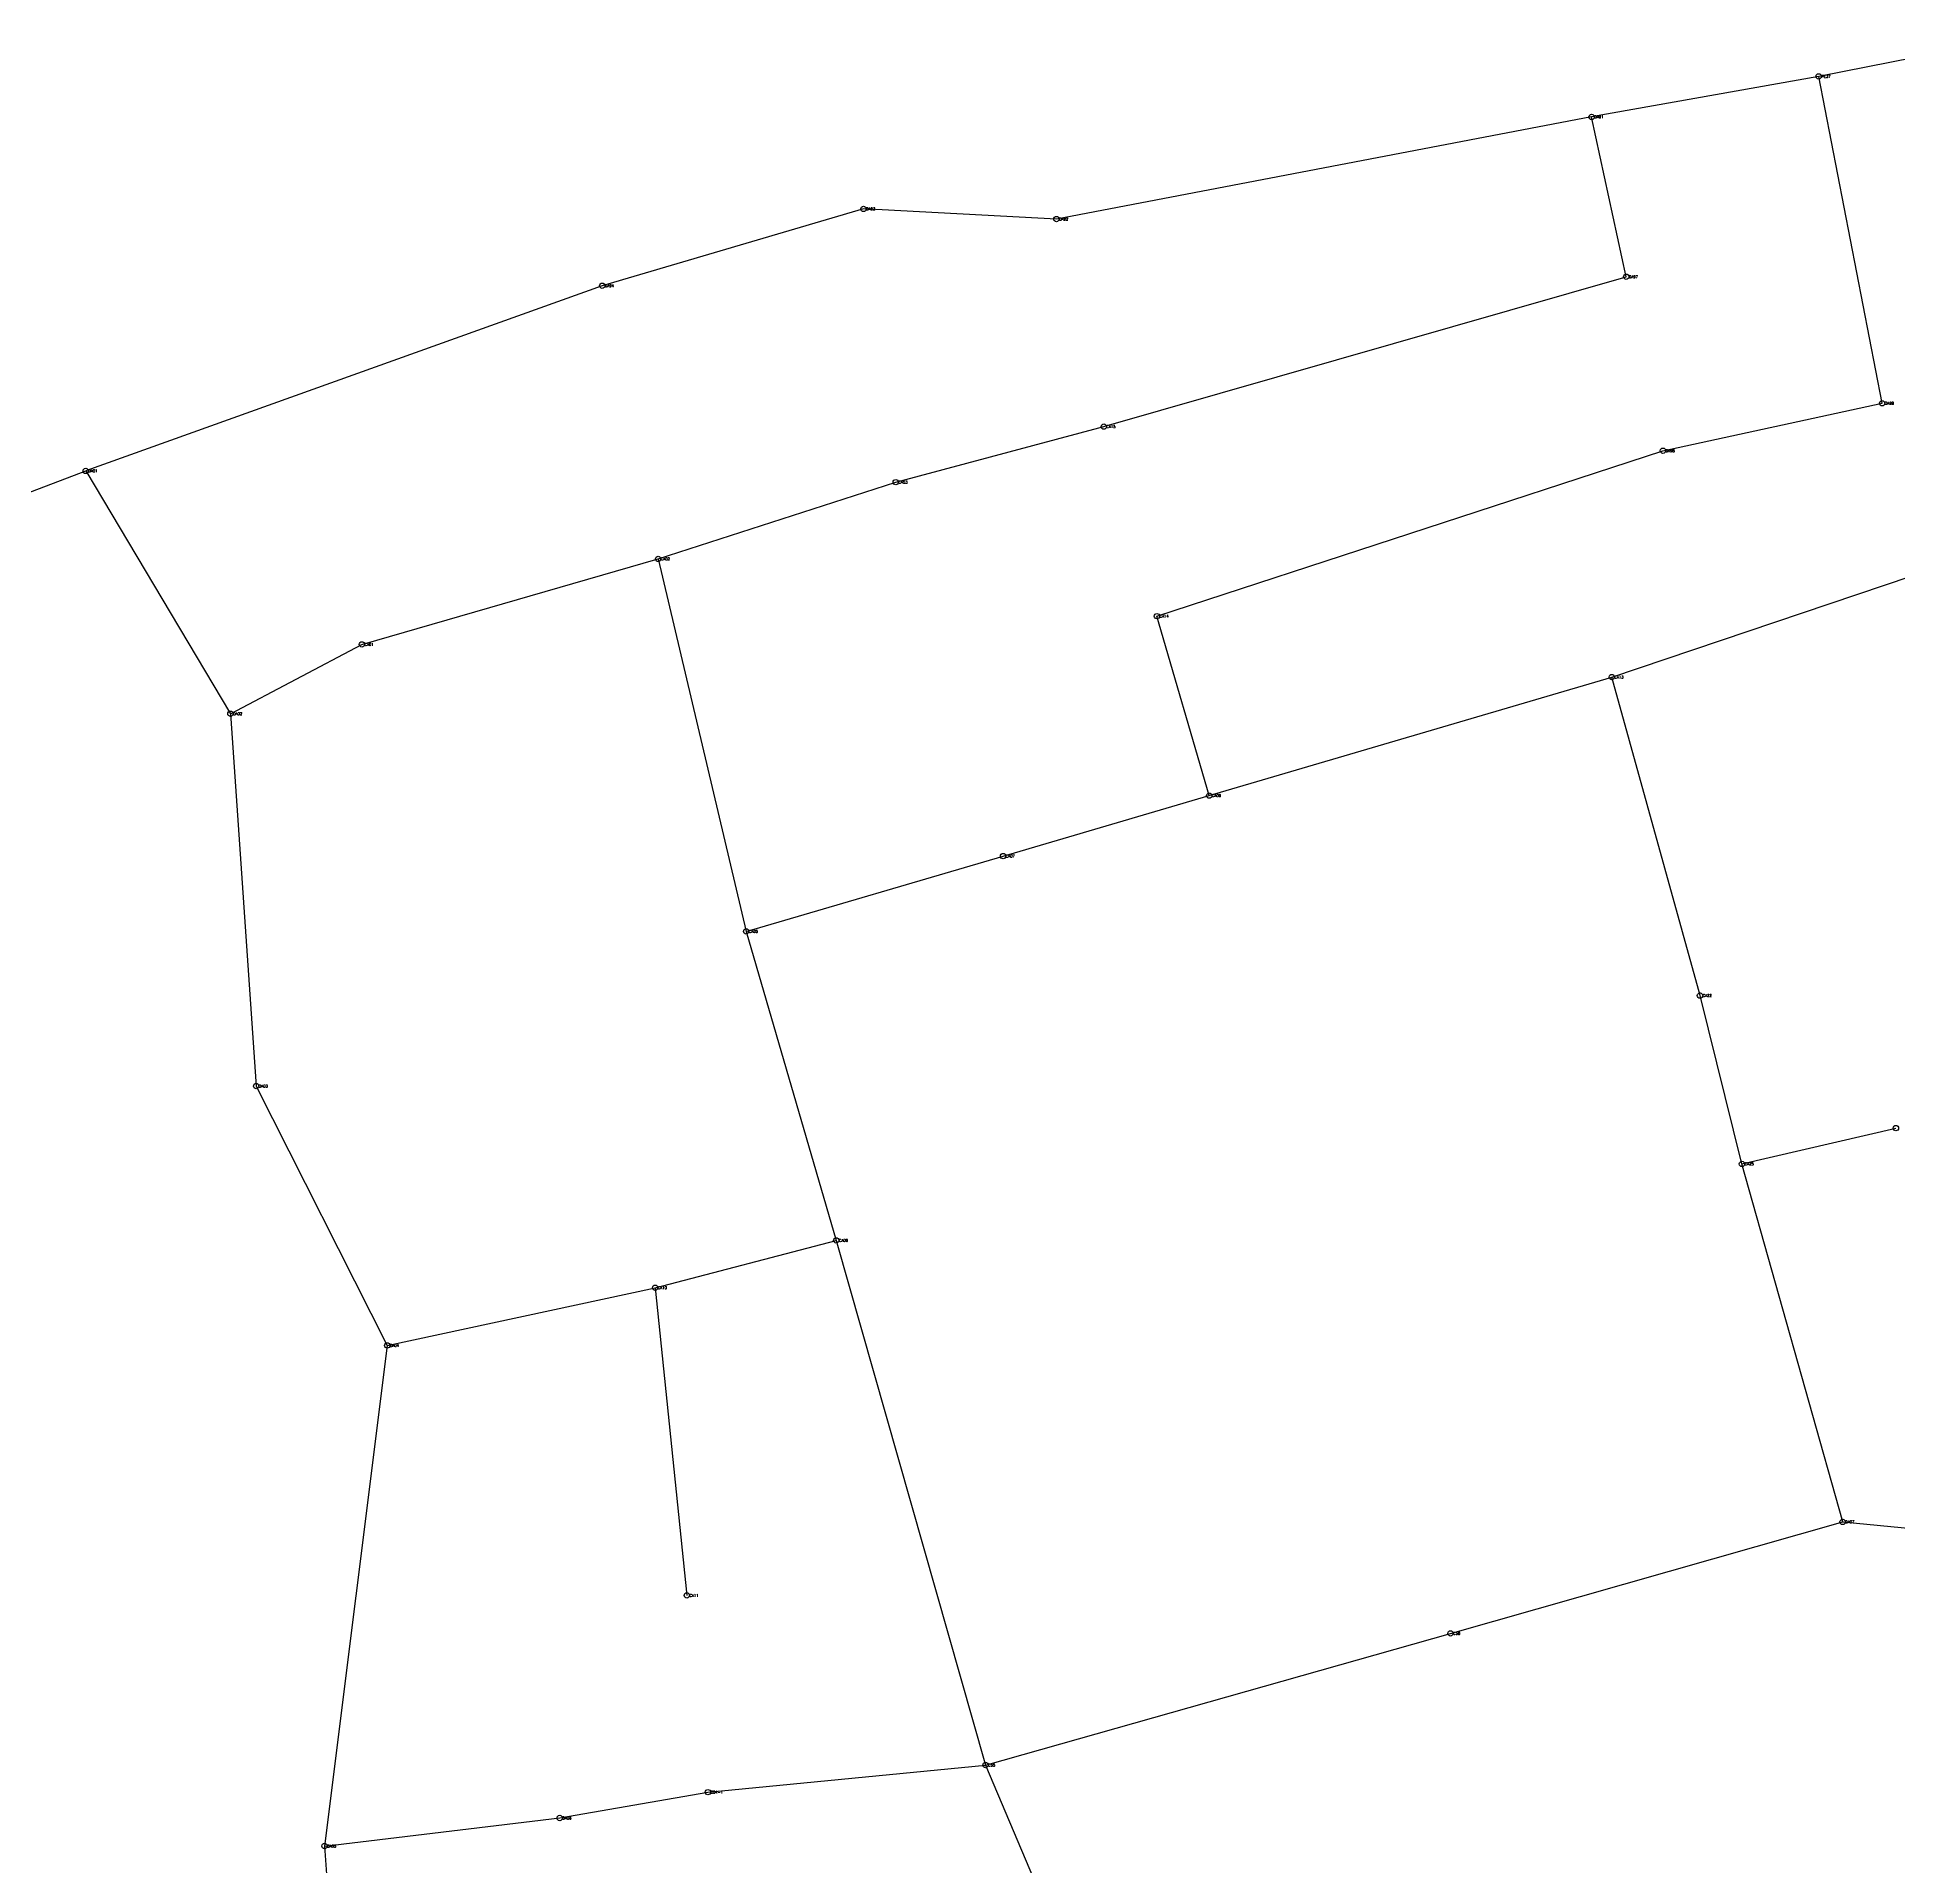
# Model space of a CAD drawing. Extents: x 166472 to 169408, y 2545118 to 2547192.
# Drawn here: x 167075 to 167771, y 2546470 to 2547155 of the extents above; entities that cross this region are included whole.
import ezdxf

# ---------------------------------------------------------------- set-up
doc = ezdxf.new("R2010")
doc.units = 0
doc.styles.get("Standard").update_dxf_attribs({"font": 'simplex'})

msp = doc.modelspace()

# ---------------------------------------------------------------- linework, layer by layer
at = {"color": 4}
for p, q in [((167815.699, 2547154.587), (167741.504, 2547139.954)), ((167741.504, 2547139.954), (167656.578, 2547124.767)), ((167765.252, 2547017.683), (167741.504, 2547139.954)), ((167656.578, 2547124.767), (167456.387, 2547086.573)), ((167669.512, 2547065.003), (167656.578, 2547124.767)), ((167384.209, 2547090.37), (167286.501, 2547061.639)), ((167456.387, 2547086.573), (167384.209, 2547090.37)), ((167474.106, 2547008.94), (167669.512, 2547065.003)), ((167286.501, 2547061.639), (167093.289, 2546992.387)), ((167683.252, 2546999.952), (167765.252, 2547017.683)), ((167396.287, 2546988.168), (167474.106, 2547008.94)), ((167493.959, 2546938.05), (167683.252, 2546999.952)), ((166473.488, 2546757.916), (167093.289, 2546992.387)), ((167093.289, 2546992.387), (167147.42, 2546901.568)), ((167307.412, 2546959.463), (167396.287, 2546988.168)), ((167196.603, 2546927.502), (167307.412, 2546959.463)), ((167307.412, 2546959.463), (167340.338, 2546820.167)), ((167664.127, 2546915.299), (167810.515, 2546964.65)), ((167513.552, 2546870.934), (167493.959, 2546938.05)), ((167147.42, 2546901.568), (167196.603, 2546927.502)), ((167513.552, 2546870.934), (167664.127, 2546915.299)), ((167697.103, 2546796.155), (167664.127, 2546915.299)), ((167147.42, 2546901.568), (167157.041, 2546762.298)), ((167436.423, 2546848.312), (167513.552, 2546870.934)), ((167340.338, 2546820.167), (167436.423, 2546848.312)), ((167340.338, 2546820.167), (167374.032, 2546704.596)), ((167712.809, 2546733.174), (167697.103, 2546796.155)), ((167157.041, 2546762.298), (167206.098, 2546665.294)), ((167712.809, 2546733.174), (167770.386, 2546746.582)), ((167750.468, 2546599.271), (167712.809, 2546733.174)), ((167306.284, 2546686.907), (167374.032, 2546704.596)), ((167374.032, 2546704.596), (167429.867, 2546508.359)), ((167206.098, 2546665.294), (167306.284, 2546686.907)), ((167306.284, 2546686.907), (167318.129, 2546571.811)), ((167206.098, 2546665.294), (167182.617, 2546478.074)), ((167603.792, 2546557.624), (167750.468, 2546599.271)), ((167750.468, 2546599.271), (167886.768, 2546586.324)), ((167429.867, 2546508.359), (167603.792, 2546557.624)), ((167326.017, 2546498.222), (167429.867, 2546508.359)), ((167429.867, 2546508.359), (167483.704, 2546381.265)), ((167270.581, 2546488.56), (167326.017, 2546498.222)), ((167182.617, 2546478.074), (167270.581, 2546488.56)), ((167182.617, 2546478.074), (167191.27, 2546356.487))]:
    msp.add_line(p, q, dxfattribs=at)
for centre in [(167741.504, 2547139.954), (167656.578, 2547124.767), (167384.209, 2547090.37), (167456.387, 2547086.573), (167286.501, 2547061.639), (167669.512, 2547065.003), (167765.252, 2547017.683), (167474.106, 2547008.94), (167683.252, 2546999.952), (167093.289, 2546992.387), (167396.287, 2546988.168), (167307.412, 2546959.463), (167493.959, 2546938.05), (167196.603, 2546927.502), (167664.127, 2546915.299), (167147.42, 2546901.568), (167513.552, 2546870.934), (167436.423, 2546848.312), (167340.338, 2546820.167), (167697.103, 2546796.155), (167157.041, 2546762.298), (167770.386, 2546746.582), (167712.809, 2546733.174), (167374.032, 2546704.596), (167306.284, 2546686.907), (167206.098, 2546665.294), (167750.468, 2546599.271), (167318.129, 2546571.811), (167603.792, 2546557.624), (167429.867, 2546508.359), (167326.017, 2546498.222), (167270.581, 2546488.56), (167182.617, 2546478.074)]:
    msp.add_circle(centre, 1)

# ---------------------------------------------------------------- texts
at = {"color": 5}
for s, p in [('PE37', (167742.504, 2547139.454)), ('DA91', (167657.578, 2547124.267)), ('DA93', (167385.209, 2547089.87)), ('DA92', (167457.387, 2547086.073)), ('DA97', (167670.512, 2547064.503)), ('DA94', (167287.501, 2547061.139)), ('DA99', (167766.252, 2547017.183)), ('CA15', (167475.106, 2547008.44)), ('DA98', (167684.252, 2546999.452)), ('DA01', (167094.289, 2546991.887)), ('CA03', (167397.287, 2546987.668)), ('CA02', (167308.412, 2546958.963)), ('CA14', (167494.959, 2546937.55)), ('CA01', (167197.603, 2546927.002)), ('CA13', (167665.127, 2546914.799)), ('DA02', (167148.42, 2546901.068)), ('CA09', (167514.552, 2546870.434)), ('CA07', (167437.423, 2546847.812)), ('CA05', (167341.338, 2546819.667)), ('CA22', (167698.103, 2546795.655)), ('DA03', (167158.041, 2546761.798)), ('CA25', (167713.809, 2546732.674)), ('CA06', (167375.032, 2546704.096)), ('CA10', (167307.284, 2546686.407)), ('DA04', (167207.098, 2546664.794)), ('DA07', (167751.468, 2546598.771)), ('CA11', (167319.129, 2546571.311)), ('C58', (167604.792, 2546557.124)), ('C55', (167430.867, 2546507.859)), ('C54-1', (167327.017, 2546497.722)), ('DA06', (167271.581, 2546488.06)), ('DA05', (167183.617, 2546477.574))]:
    msp.add_text(s, height=1, dxfattribs=at).set_placement(p)

doc.saveas('drawing.dxf')
